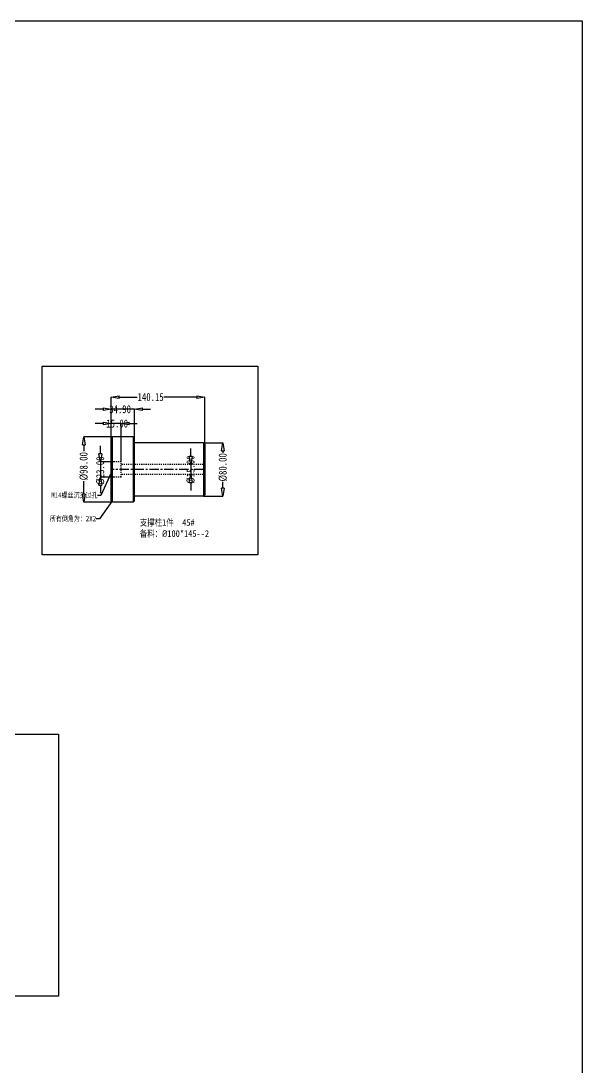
# Model space of a CAD drawing. Header units: millimetres. Extents: x 1727 to 4210, y -6182 to 759.
# Drawn here: x 3369 to 4210, y -810 to 759 of the extents above; entities that cross this region are included whole.
import ezdxf

# ---------------------------------------------------------------- set-up
doc = ezdxf.new("R2010")
doc.units = ezdxf.units.MM
doc.header["$LTSCALE"] = 16.335
doc.header["$PDMODE"] = 3
doc.header["$PDSIZE"] = 0.3125
doc.linetypes.add('CENTER', pattern=[0.6, 0.375, -0.075, 0.075, -0.075])
doc.linetypes.add('HIDDEN', pattern=[0.2, 0.1, -0.1])
doc.layers.get('0').update_dxf_attribs({"linetype": 'CONTINUOUS'})
doc.layers.get('Defpoints').update_dxf_attribs({"linetype": 'CONTINUOUS'})
doc.layers.add('DEFAULT_2', color=8, linetype='HIDDEN')
doc.layers.add('dim', color=82, linetype='CONTINUOUS', lineweight=9)
doc.styles.get("Standard").update_dxf_attribs({"font": 'txt', "width": 0.8})
doc.dimstyles.get("Standard").update_dxf_attribs({"dimtxt": 0.15625, "dimasz": 0.1875, "dimexe": 0.125, "dimexo": 0.0625, "dimtad": 0, "dimtih": 1, "dimtoh": 1, "dimdsep": 46, "dimtxsty": 'Standard', "dimcen": 0.09, "dimadec": 0, "dimazin": 0, "dimtp": 0.01, "dimtm": 0.01, "dimtfac": 1, "dimtofl": 0, "dimtmove": 0, "dimatfit": 3, "dimfxl": 0, "dimtolj": 1, "dimarcsym": 0})
doc.dimstyles.new('STANDARD$0', dxfattribs={"dimscale": 2, "dimtxt": 3, "dimasz": 3, "dimexe": 1.25, "dimexo": 0.625, "dimgap": 0.5, "dimtad": 0, "dimdsep": 46, "dimlunit": 6, "dimtxsty": 'Standard', "dimblk": 'CLOSEDBLANK', "dimcen": 0, "dimclrt": 2, "dimazin": 2, "dimtfac": 2, "dimtmove": 1, "dimatfit": 3, "dimfxl": 0, "dimtolj": 1, "dimtzin": 0, "dimarcsym": 0})

# ---------------------------------------------------------------- blocks, each defined once
blk = doc.blocks.new('_ClosedBlank')
at = {"color": 0, "linetype": 'ByBlock', "lineweight": -2}
for p, q in [((-1, 0.17), (0, 0)), ((-1, 0.17), (-1, -0.17)), ((0, 0), (-1, -0.17))]:
    blk.add_line(p, q, dxfattribs=at)
blk = doc.blocks.new('*D231')
at = {"color": 4, "lineweight": -2}
for p, q in [((3642.8, 126.4), (3672, 126.4)), ((3672, 114.4), (3672, 111.4)), ((3672, 58.4), (3672, 68.2)), ((3642.8, 46.4), (3672, 46.4))]:
    blk.add_line(p, q, dxfattribs=at)
at = {"layer": 'Defpoints', "color": 0}
for p in [(3642.8, 126.4), (3642.8, 46.4), (3672, 46.4)]:
    blk.add_point(p, dxfattribs=at)
at = {"color": 4, "lineweight": -2, "xscale": 12, "yscale": 12, "zscale": 12}
for p, rotation in [((3672, 126.4), 90), ((3672, 46.4), 270)]:
    blk.add_blockref('_ClosedBlank', p, dxfattribs=dict(at, rotation=rotation))
at = {"color": 6, "insert": (3672, 89.8), "char_height": 12, "attachment_point": 5, "rotation": 90}
blk.add_mtext('\\A1;%%c80.00', dxfattribs=at)
blk = doc.blocks.new('*D232')
at = {"color": 4, "lineweight": -2}
for p, q in [((3623.8, 105.9), (3623.8, 117.9)), ((3623.8, 93.9), (3623.8, 78.9)), ((3623.8, 66.9), (3623.8, 54.9))]:
    blk.add_line(p, q, dxfattribs=at)
at = {"layer": 'Defpoints', "color": 0}
for p in [(3623.8, 93.9), (3623.8, 78.9), (3623.8, 78.9)]:
    blk.add_point(p, dxfattribs=at)
at = {"color": 4, "lineweight": -2, "xscale": 12, "yscale": 12, "zscale": 12}
for p, rotation in [((3623.8, 93.9), 270), ((3623.8, 78.9), 90)]:
    blk.add_blockref('_ClosedBlank', p, dxfattribs=dict(at, rotation=rotation))
at = {"color": 6, "insert": (3623.8, 86.4), "char_height": 12, "attachment_point": 5, "rotation": 90}
blk.add_mtext('\\A1;%%c15.00', dxfattribs=at)
blk = doc.blocks.new('*D276')
at = {"color": 4, "lineweight": -2}
for p, q in [((3488.4, 109.9), (3488.4, 121.9)), ((3509.4, 97.9), (3488.4, 97.9)), ((3488.4, 97.9), (3488.4, 74.9)), ((3509.4, 74.9), (3488.4, 74.9)), ((3488.4, 62.9), (3488.4, 50.9))]:
    blk.add_line(p, q, dxfattribs=at)
at = {"layer": 'Defpoints', "color": 0}
for p in [(3509.4, 97.9), (3488.4, 74.9), (3509.4, 74.9)]:
    blk.add_point(p, dxfattribs=at)
at = {"color": 4, "lineweight": -2, "xscale": 12, "yscale": 12, "zscale": 12}
for p, rotation in [((3488.4, 97.9), 270), ((3488.4, 74.9), 90)]:
    blk.add_blockref('_ClosedBlank', p, dxfattribs=dict(at, rotation=rotation))
at = {"color": 6, "insert": (3488.4, 84.9), "char_height": 12, "attachment_point": 5, "rotation": 90}
blk.add_mtext('\\A1;%%c23.00', dxfattribs=at)
blk = doc.blocks.new('*D277')
at = {"color": 4, "lineweight": -2}
for p, q in [((3492.7, 155.4), (3480.7, 155.4)), ((3504.7, 103.6), (3504.7, 155.4)), ((3519.7, 155.4), (3504.7, 155.4)), ((3519.7, 97.9), (3519.7, 155.4)), ((3531.7, 155.4), (3543.7, 155.4))]:
    blk.add_line(p, q, dxfattribs=at)
at = {"layer": 'Defpoints', "color": 0}
for p in [(3504.7, 155.4), (3504.7, 103.6), (3519.7, 97.9)]:
    blk.add_point(p, dxfattribs=at)
at = {"color": 4, "lineweight": -2, "xscale": 12, "yscale": 12, "zscale": 12}
blk.add_blockref('_ClosedBlank', (3504.7, 155.4), dxfattribs=at)
at = {"color": 4, "lineweight": -2, "xscale": 12, "yscale": 12, "zscale": 12, "rotation": 180}
blk.add_blockref('_ClosedBlank', (3519.7, 155.4), dxfattribs=at)
at = {"color": 6, "insert": (3513.6, 155.4), "char_height": 12, "attachment_point": 5}
blk.add_mtext('\\A1;15.00', dxfattribs=at)
blk = doc.blocks.new('*D278')
at = {"color": 4, "lineweight": -2}
for p, q in [((3492.7, 176.9), (3480.7, 176.9)), ((3504.7, 133.4), (3504.7, 176.9)), ((3539.6, 176.9), (3504.7, 176.9)), ((3539.6, 133.4), (3539.6, 176.9)), ((3551.6, 176.9), (3563.6, 176.9))]:
    blk.add_line(p, q, dxfattribs=at)
at = {"layer": 'Defpoints', "color": 0}
for p in [(3504.7, 176.9), (3504.7, 133.4), (3539.6, 133.4)]:
    blk.add_point(p, dxfattribs=at)
at = {"color": 4, "lineweight": -2, "xscale": 12, "yscale": 12, "zscale": 12}
blk.add_blockref('_ClosedBlank', (3504.7, 176.9), dxfattribs=at)
at = {"color": 4, "lineweight": -2, "xscale": 12, "yscale": 12, "zscale": 12, "rotation": 180}
blk.add_blockref('_ClosedBlank', (3539.6, 176.9), dxfattribs=at)
at = {"color": 6, "insert": (3518, 176.9), "char_height": 12, "attachment_point": 5}
blk.add_mtext('\\A1;34.90', dxfattribs=at)
blk = doc.blocks.new('*D279')
at = {"color": 4, "lineweight": -2}
for p, q in [((3506.7, 135.4), (3463.5, 135.4)), ((3463.5, 123.4), (3463.5, 113.9)), ((3463.5, 49.4), (3463.5, 69.1)), ((3506.7, 37.4), (3463.5, 37.4))]:
    blk.add_line(p, q, dxfattribs=at)
at = {"layer": 'Defpoints', "color": 0}
for p in [(3506.7, 135.4), (3463.5, 37.4), (3506.7, 37.4)]:
    blk.add_point(p, dxfattribs=at)
at = {"color": 4, "lineweight": -2, "xscale": 12, "yscale": 12, "zscale": 12}
for p, rotation in [((3463.5, 135.4), 90), ((3463.5, 37.4), 270)]:
    blk.add_blockref('_ClosedBlank', p, dxfattribs=dict(at, rotation=rotation))
at = {"color": 6, "insert": (3463.5, 91.5), "char_height": 12, "attachment_point": 5, "rotation": 90}
blk.add_mtext('\\A1;%%c98.00', dxfattribs=at)
blk = doc.blocks.new('*D280')
at = {"color": 4, "lineweight": -2}
for p, q in [((3504.7, 130.4), (3504.7, 195.1)), ((3516.7, 195.1), (3543.8, 195.1)), ((3632.8, 195.1), (3583.8, 195.1)), ((3644.8, 124.4), (3644.8, 195.1))]:
    blk.add_line(p, q, dxfattribs=at)
at = {"layer": 'Defpoints', "color": 0}
for p in [(3504.7, 195.1), (3504.7, 130.4), (3644.8, 124.4)]:
    blk.add_point(p, dxfattribs=at)
at = {"color": 4, "lineweight": -2, "xscale": 12, "yscale": 12, "zscale": 12, "rotation": 180}
blk.add_blockref('_ClosedBlank', (3504.7, 195.1), dxfattribs=at)
at = {"color": 4, "lineweight": -2, "xscale": 12, "yscale": 12, "zscale": 12}
blk.add_blockref('_ClosedBlank', (3644.8, 195.1), dxfattribs=at)
at = {"color": 6, "insert": (3563.8, 195.1), "char_height": 12, "attachment_point": 5}
blk.add_mtext('\\A1;140.15', dxfattribs=at)

msp = doc.modelspace()

# ---------------------------------------------------------------- linework, layer by layer
at = {"color": 7, "linetype": 'Continuous'}
for p, q in [((3504.693, 133.376), (3506.693, 135.376)), ((3504.693, 39.376), (3504.693, 133.502)), ((3506.693, 37.376), (3506.693, 135.376)), ((3537.593, 135.376), (3506.693, 135.376)), ((3537.593, 135.376), (3537.593, 37.376)), ((3539.593, 133.376), (3537.593, 135.376)), ((3539.593, 39.376), (3539.593, 133.376)), ((3642.843, 126.376), (3539.593, 126.376)), ((3642.843, 126.376), (3642.843, 46.376)), ((3644.843, 124.376), (3642.843, 126.376)), ((3644.843, 124.376), (3644.843, 48.376)), ((3644.843, 48.376), (3642.843, 46.376)), ((3504.693, 39.376), (3506.693, 37.376)), ((3537.593, 37.376), (3506.693, 37.376)), ((3539.593, 39.376), (3537.593, 37.376)), ((3642.843, 46.376), (3539.593, 46.376))]:
    msp.add_line(p, q, dxfattribs=at)
for points in [[(1727.389, 759.168), (4210.482, 759.168), (4210.482, -6181.558), (1727.389, -6181.558)], [(3401.344, 241.497), (3724.246, 241.497), (3724.246, -41.311), (3401.344, -41.311)], [(2551.758, -310.188), (3425.558, -310.188), (3425.558, -703.248), (2551.758, -703.248)]]:
    msp.add_lwpolyline(points, close=True)
at = {"layer": 'DEFAULT_2', "color": 8, "linetype": 'HIDDEN'}
for p, q in [((3506.693, 97.876), (3504.693, 99.876)), ((3519.693, 97.876), (3506.693, 97.876)), ((3519.693, 74.876), (3519.693, 97.876)), ((3642.843, 93.876), (3644.843, 95.876)), ((3642.843, 93.876), (3519.693, 93.876)), ((3642.843, 78.876), (3519.693, 78.876)), ((3642.843, 78.876), (3644.843, 76.876)), ((3506.693, 74.876), (3504.693, 72.876)), ((3519.693, 74.876), (3506.693, 74.876))]:
    msp.add_line(p, q, dxfattribs=at)
at = {"layer": 'DEFAULT_2', "color": 1, "linetype": 'CENTER', "ltscale": 2.276437}
msp.add_line((3642.843, 86.376), (3504.693, 86.376), dxfattribs=at)

# ---------------------------------------------------------------- texts
at = {"insert": (3547.49, 12.122), "char_height": 10, "width": 197.50346, "attachment_point": 1}
msp.add_mtext('{\\fSimSun|b0|i0|c134|p2;支撑柱1件}  45#\\P{\\fSimSun|b0|i0|c134|p2;备料：\\fISOCPEUR|b0|i0|c0|p34;%%C\\fSimSun|b0|i0|c0|p2;1\\fSimSun|b0|i0|c134|p2;0\\fSimSun|b0|i0|c0|p2;0*\\fSimSun|b0|i0|c134|p2;145\\fSimSun|b0|i0|c0|p2;--\\fSimSun|b0|i0|c134|p2;2}', dxfattribs=at)
at = {"layer": 'dim', "color": 6, "char_height": 8, "attachment_point": 6}
for s, insert in [('\\A1;M14{\\fSimSun|b0|i0|c134|p2;螺丝沉头过孔}', (3484.117, 47.67)), ('\\A1;{\\fSimSun|b0|i0|c134|p2;所有倒角为：2X2}', (3482.251, 12.406))]:
    msp.add_mtext(s, dxfattribs=dict(at, insert=insert))

# ---------------------------------------------------------------- dimensions: what is measured, and where the dimension line sits
for base, p1, p2, picture, middle in [((3504.693, 195.102), (3644.843, 124.376), (3504.693, 130.435), '*D280', (3563.833, 195.102)), ((3504.693, 176.856), (3539.593, 133.376), (3504.693, 133.376), '*D278', (3518.05, 176.856)), ((3504.693, 155.432), (3519.693, 97.876), (3504.693, 103.561), '*D277', (3513.649, 155.432))]:
    dim = msp.add_linear_dim(base=base, p1=p1, p2=p2, dimstyle='STANDARD$0', override={"dimtxt": 6, "dimasz": 6, "dimexe": 0, "dimexo": 0, "dimgap": 0, "dimzin": 0, "dimclrd": 4, "dimclre": 4, "dimclrt": 6, "dimfxl": 1.25})
    dim.commit()
    dim.dimension.update_dxf_attribs({"geometry": picture, "text_midpoint": middle, "dimtype": 160})
for base, p1, p2, picture, middle in [((3463.463, 37.376), (3506.693, 135.376), (3506.693, 37.376), '*D279', (3463.463, 91.548)), ((3672.044, 46.376), (3642.843, 126.376), (3642.843, 46.376), '*D231', (3672.044, 89.824)), ((3488.432, 74.876), (3509.412, 97.876), (3509.412, 74.876), '*D276', (3488.432, 84.907)), ((3623.761, 78.876), (3623.761, 93.876), (3623.761, 78.876), '*D232', (3623.761, 86.376))]:
    dim = msp.add_linear_dim(base=base, p1=p1, p2=p2, angle=90, text='%%c<>', dimstyle='STANDARD$0', override={"dimtxt": 6, "dimasz": 6, "dimexe": 0, "dimexo": 0, "dimgap": 0, "dimzin": 0, "dimclrd": 4, "dimclre": 4, "dimclrt": 6, "dimfxl": 1.25})
    dim.commit()
    dim.dimension.update_dxf_attribs({"geometry": picture, "text_midpoint": middle, "dimtype": 160})

# ---------------------------------------------------------------- leaders
at = {"layer": 'dim', "annotation_type": 0, "has_hookline": 1, "hookline_direction": 1}
for points, text_width in [([(3504.693, 81.447), (3489.117, 47.67), (3484.117, 47.67)], 75.744), ([(3505.693, 38.376), (3487.251, 12.406), (3482.251, 12.406)], 67.342)]:
    msp.add_leader(points, dimstyle='Standard', override={"dimtxt": 2.5, "dimasz": 5, "dimexe": 0, "dimexo": 0, "dimgap": 0, "dimtad": 0, "dimzin": 0, "dimcen": 0, "dimclrd": 4, "dimclre": 4, "dimclrt": 6, "dimadec": 2, "dimtol": 0, "dimfxl": 1.25, "dimtzin": 0}, dxfattribs=dict(at, text_width=text_width))

doc.saveas('drawing.dxf')
